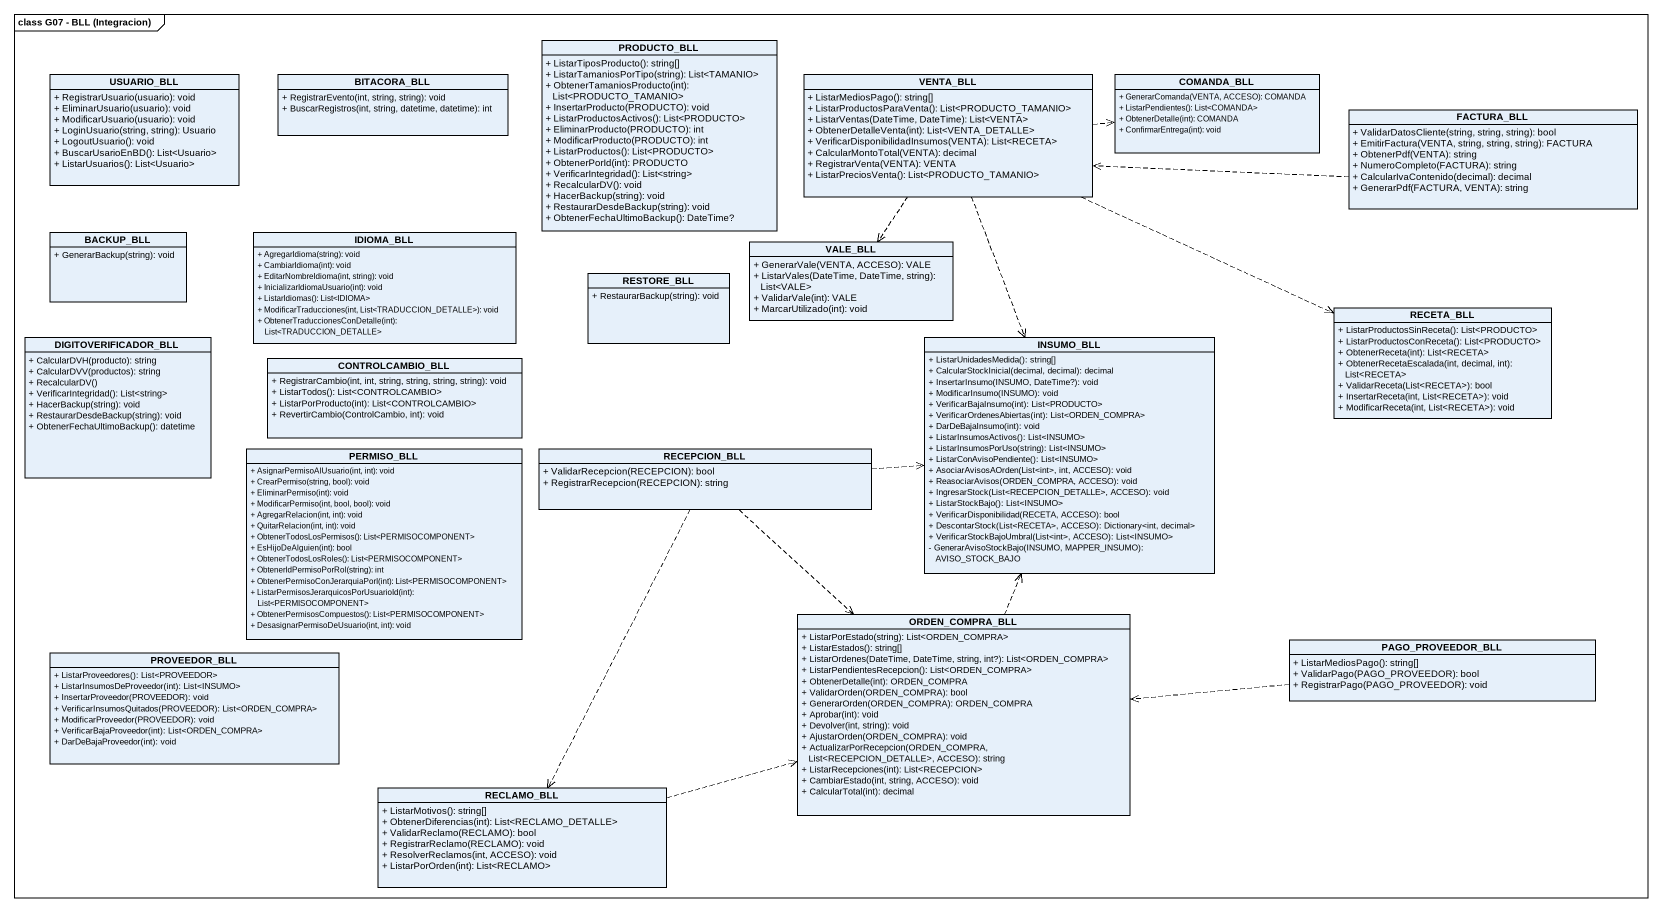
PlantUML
@startuml
mainframe class G07 - BLL (Integracion)
hide circle
hide empty members
skinparam classAttributeIconSize 0
class PRODUCTO_BLL {
  + ListarTiposProducto(): string[]
  + ListarTamaniosPorTipo(string): List<TAMANIO>
  + ObtenerTamaniosProducto(int): List<PRODUCTO_TAMANIO>
  + InsertarProducto(PRODUCTO): void
  + ListarProductosActivos(): List<PRODUCTO>
  + EliminarProducto(PRODUCTO): int
  + ModificarProducto(PRODUCTO): int
  + ListarProductos(): List<PRODUCTO>
  + ObtenerPorId(int): PRODUCTO
  + VerificarIntegridad(): List<string>
  + RecalcularDV(): void
  + HacerBackup(string): void
  + RestaurarDesdeBackup(string): void
  + ObtenerFechaUltimoBackup(): DateTime?
}
class USUARIO_BLL {
  + RegistrarUsuario(usuario): void
  + EliminarUsuario(usuario): void
  + ModificarUsuario(usuario): void
  + LoginUsuario(string, string): Usuario
  + LogoutUsuario(): void
  + BuscarUsarioEnBD(): List<Usuario>
  + ListarUsuarios(): List<Usuario>
}
class BITACORA_BLL {
  + RegistrarEvento(int, string, string): void
  + BuscarRegistros(int, string, datetime, datetime): int
}
class VENTA_BLL {
  + ListarMediosPago(): string[]
  + ListarProductosParaVenta(): List<PRODUCTO_TAMANIO>
  + ListarVentas(DateTime, DateTime): List<VENTA>
  + ObtenerDetalleVenta(int): List<VENTA_DETALLE>
  + VerificarDisponibilidadInsumos(VENTA): List<RECETA>
  + CalcularMontoTotal(VENTA): decimal
  + RegistrarVenta(VENTA): VENTA
  + ListarPreciosVenta(): List<PRODUCTO_TAMANIO>
}
class COMANDA_BLL {
  + GenerarComanda(VENTA, ACCESO): COMANDA
  + ListarPendientes(): List<COMANDA>
  + ObtenerDetalle(int): COMANDA
  + ConfirmarEntrega(int): void
}
class FACTURA_BLL {
  + ValidarDatosCliente(string, string, string): bool
  + EmitirFactura(VENTA, string, string, string): FACTURA
  + ObtenerPdf(VENTA): string
  + NumeroCompleto(FACTURA): string
  + CalcularIvaContenido(decimal): decimal
  + GenerarPdf(FACTURA, VENTA): string
}
class BACKUP_BLL {
  + GenerarBackup(string): void
}
class IDIOMA_BLL {
  + AgregarIdioma(string): void
  + CambiarIdioma(int): void
  + EditarNombreIdioma(int, string): void
  + InicializarIdiomaUsuario(int): void
  + ListarIdiomas(): List<IDIOMA>
  + ModificarTraducciones(int, List<TRADUCCION_DETALLE>): void
  + ObtenerTraduccionesConDetalle(int): List<TRADUCCION_DETALLE>
}
class VALE_BLL {
  + GenerarVale(VENTA, ACCESO): VALE
  + ListarVales(DateTime, DateTime, string): List<VALE>
  + ValidarVale(int): VALE
  + MarcarUtilizado(int): void
}
class RESTORE_BLL {
  + RestaurarBackup(string): void
}
class RECETA_BLL {
  + ListarProductosSinReceta(): List<PRODUCTO>
  + ListarProductosConReceta(): List<PRODUCTO>
  + ObtenerReceta(int): List<RECETA>
  + ObtenerRecetaEscalada(int, decimal, int): List<RECETA>
  + ValidarReceta(List<RECETA>): bool
  + InsertarReceta(int, List<RECETA>): void
  + ModificarReceta(int, List<RECETA>): void
}
class DIGITOVERIFICADOR_BLL {
  + CalcularDVH(producto): string
  + CalcularDVV(productos): string
  + RecalcularDV()
  + VerificarIntegridad(): List<string>
  + HacerBackup(string): void
  + RestaurarDesdeBackup(string): void
  + ObtenerFechaUltimoBackup(): datetime
}
class CONTROLCAMBIO_BLL {
  + RegistrarCambio(int, int, string, string, string, string): void
  + ListarTodos(): List<CONTROLCAMBIO>
  + ListarPorProducto(int): List<CONTROLCAMBIO>
  + RevertirCambio(ControlCambio, int): void
}
class INSUMO_BLL {
  + ListarUnidadesMedida(): string[]
  + CalcularStockInicial(decimal, decimal): decimal
  + InsertarInsumo(INSUMO, DateTime?): void
  + ModificarInsumo(INSUMO): void
  + VerificarBajaInsumo(int): List<PRODUCTO>
  + VerificarOrdenesAbiertas(int): List<ORDEN_COMPRA>
  + DarDeBajaInsumo(int): void
  + ListarInsumosActivos(): List<INSUMO>
  + ListarInsumosPorUso(string): List<INSUMO>
  + ListarConAvisoPendiente(): List<INSUMO>
  + AsociarAvisosAOrden(List<int>, int, ACCESO): void
  + ReasociarAvisos(ORDEN_COMPRA, ACCESO): void
  + IngresarStock(List<RECEPCION_DETALLE>, ACCESO): void
  + ListarStockBajo(): List<INSUMO>
  + VerificarDisponibilidad(RECETA, ACCESO): bool
  + DescontarStock(List<RECETA>, ACCESO): Dictionary<int, decimal>
  + VerificarStockBajoUmbral(List<int>, ACCESO): List<INSUMO>
  - GenerarAvisoStockBajo(INSUMO, MAPPER_INSUMO): AVISO_STOCK_BAJO
}
class PERMISO_BLL {
  + AsignarPermisoAlUsuario(int, int): void
  + CrearPermiso(string, bool): void
  + EliminarPermiso(int): void
  + ModificarPermiso(int, bool, bool): void
  + AgregarRelacion(int, int): void
  + QuitarRelacion(int, int): void
  + ObtenerTodosLosPermisos(): List<PERMISOCOMPONENT>
  + EsHijoDeAlguien(int): bool
  + ObtenerTodosLosRoles(): List<PERMISOCOMPONENT>
  + ObtenerIdPermisoPorRol(string): int
  + ObtenerPermisoConJerarquiaPorI(int): List<PERMISOCOMPONENT>
  + ListarPermisosJerarquicosPorUsuarioId(int): List<PERMISOCOMPONENT>
  + ObtenerPermisosCompuestos(): List<PERMISOCOMPONENT>
  + DesasignarPermisoDeUsuario(int, int): void
}
class RECEPCION_BLL {
  + ValidarRecepcion(RECEPCION): bool
  + RegistrarRecepcion(RECEPCION): string
}
class ORDEN_COMPRA_BLL {
  + ListarPorEstado(string): List<ORDEN_COMPRA>
  + ListarEstados(): string[]
  + ListarOrdenes(DateTime, DateTime, string, int?): List<ORDEN_COMPRA>
  + ListarPendientesRecepcion(): List<ORDEN_COMPRA>
  + ObtenerDetalle(int): ORDEN_COMPRA
  + ValidarOrden(ORDEN_COMPRA): bool
  + GenerarOrden(ORDEN_COMPRA): ORDEN_COMPRA
  + Aprobar(int): void
  + Devolver(int, string): void
  + AjustarOrden(ORDEN_COMPRA): void
  + ActualizarPorRecepcion(ORDEN_COMPRA, List<RECEPCION_DETALLE>, ACCESO): string
  + ListarRecepciones(int): List<RECEPCION>
  + CambiarEstado(int, string, ACCESO): void
  + CalcularTotal(int): decimal
}
class PAGO_PROVEEDOR_BLL {
  + ListarMediosPago(): string[]
  + ValidarPago(PAGO_PROVEEDOR): bool
  + RegistrarPago(PAGO_PROVEEDOR): void
}
class PROVEEDOR_BLL {
  + ListarProveedores(): List<PROVEEDOR>
  + ListarInsumosDeProveedor(int): List<INSUMO>
  + InsertarProveedor(PROVEEDOR): void
  + VerificarInsumosQuitados(PROVEEDOR): List<ORDEN_COMPRA>
  + ModificarProveedor(PROVEEDOR): void
  + VerificarBajaProveedor(int): List<ORDEN_COMPRA>
  + DarDeBajaProveedor(int): void
}
class RECLAMO_BLL {
  + ListarMotivos(): string[]
  + ObtenerDiferencias(int): List<RECLAMO_DETALLE>
  + ValidarReclamo(RECLAMO): bool
  + RegistrarReclamo(RECLAMO): void
  + ResolverReclamos(int, ACCESO): void
  + ListarPorOrden(int): List<RECLAMO>
}
VENTA_BLL .right.> COMANDA_BLL
VENTA_BLL ..> VALE_BLL
VENTA_BLL .right.> RECETA_BLL
VENTA_BLL ..> INSUMO_BLL
FACTURA_BLL .left.> VENTA_BLL
RECEPCION_BLL .right.> INSUMO_BLL
RECEPCION_BLL ..> ORDEN_COMPRA_BLL
RECEPCION_BLL ..> RECLAMO_BLL
ORDEN_COMPRA_BLL .up.> INSUMO_BLL
PAGO_PROVEEDOR_BLL .left.> ORDEN_COMPRA_BLL
RECLAMO_BLL .right.> ORDEN_COMPRA_BLL
@enduml
